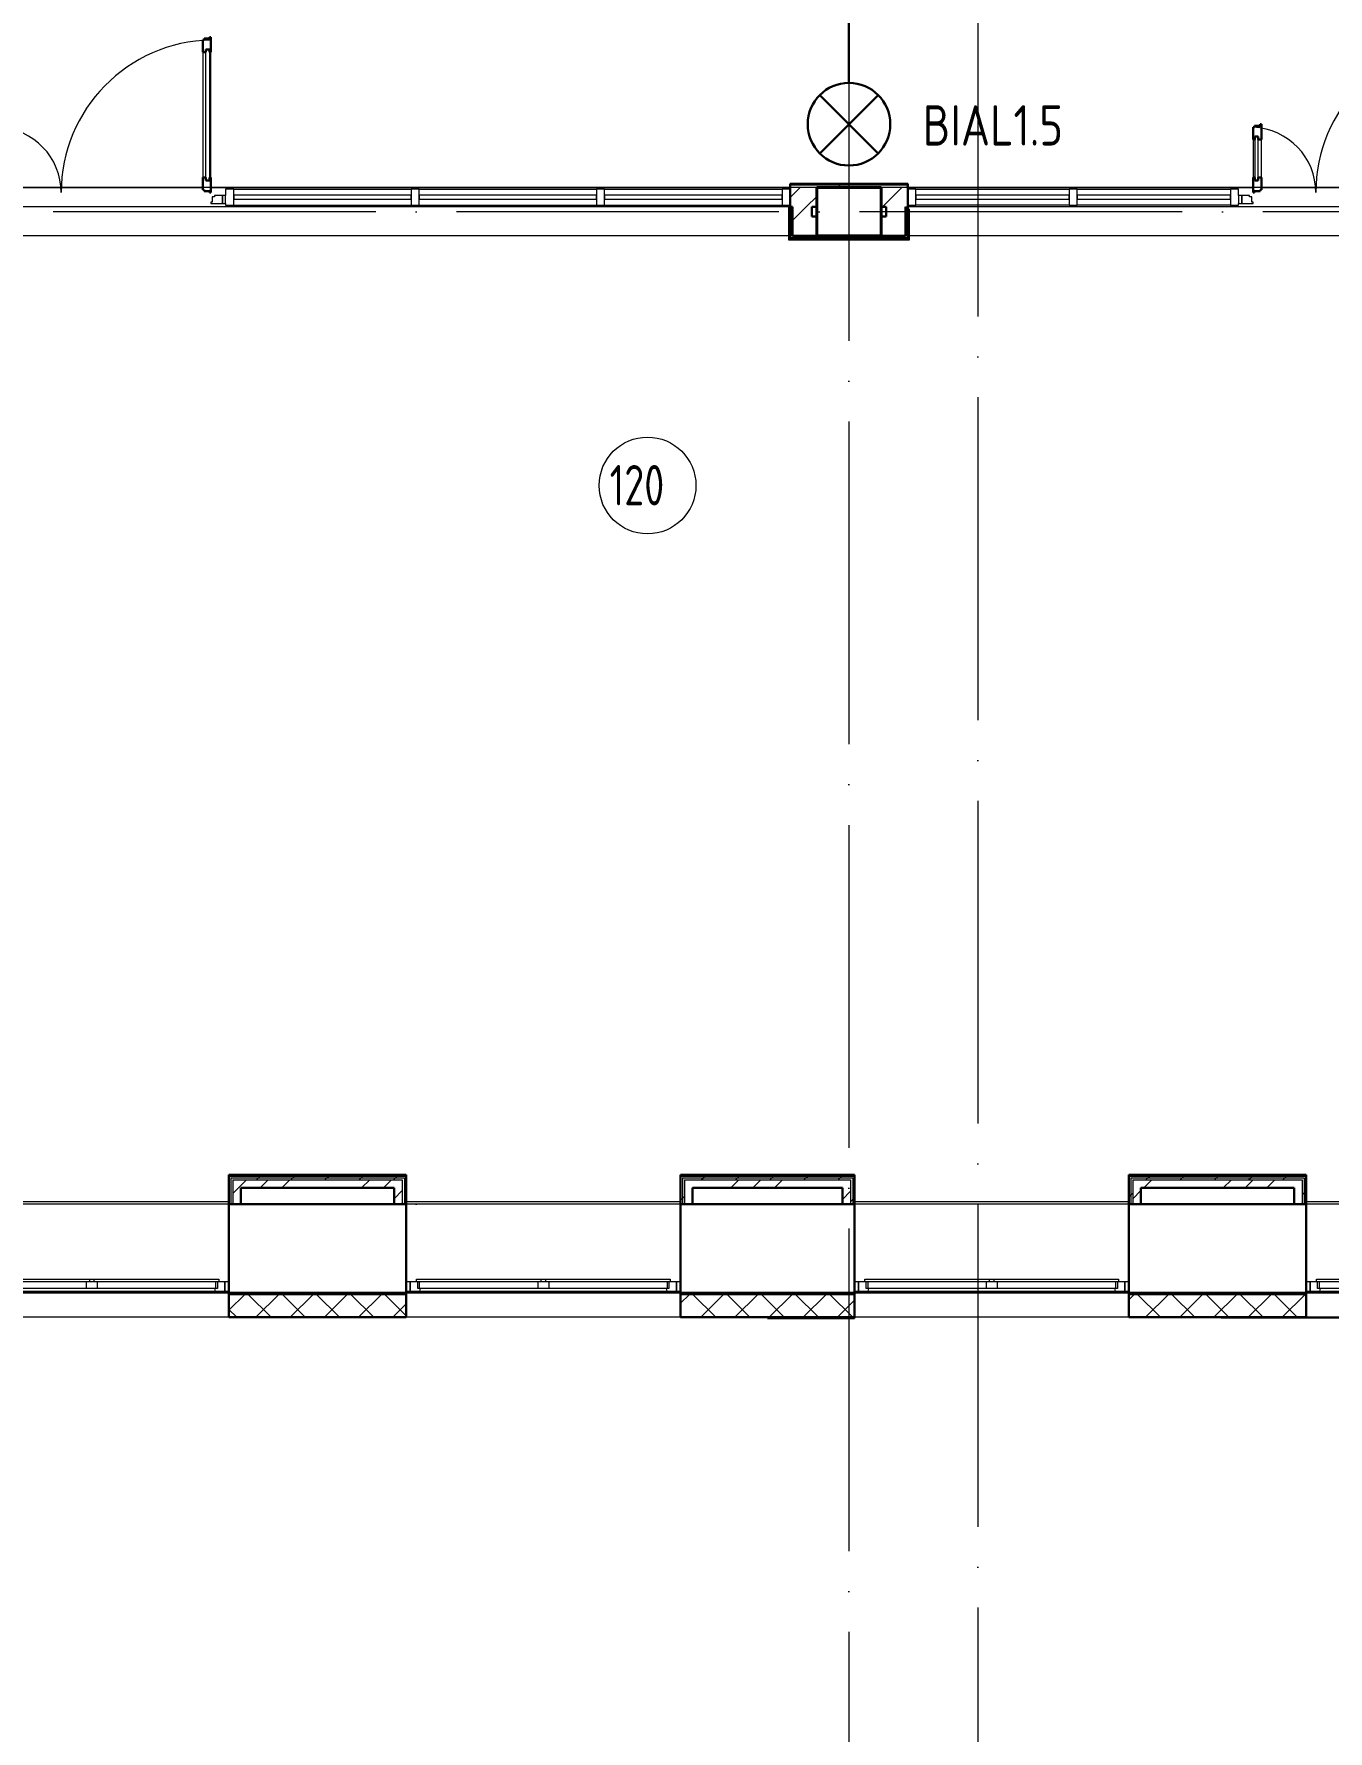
# Model space of a CAD drawing. Header units: millimetres. Extents: x -421858 to 614926, y -468665 to 141641.
# Drawn here: x -27712 to -19687, y -23408 to -12890 of the extents above; entities that cross this region are included whole.
import ezdxf
from ezdxf.enums import TextEntityAlignment as Align

# ---------------------------------------------------------------- set-up
doc = ezdxf.new("R2010")
doc.units = ezdxf.units.MM
doc.set_wipeout_variables(frame=1)
doc.linetypes.add('ADSK_Линия сетки', pattern=[25, 20, -2.5, 0, -2.5])
doc.linetypes.add('ADSK_Сверху', pattern=[450, 300, -150])
for name, color, linetype, lineweight in [('_ Окна', 7, 'Continuous', 9), ('RC-Оповещение_световое', 7, 'Continuous', 30), ('Витраж', 7, 'Continuous', 9), ('Двери', 252, 'Continuous', 9), ('Линии', 252, 'Continuous', 9), ('лс', 5, 'Continuous', 30), ('Марки помещений', 252, 'Continuous', 20), ('Несущие колонны', 252, 'Continuous', 18), ('Ограждение', 252, 'Continuous', 9), ('Окна', 252, 'Continuous', 9), ('Оси', 252, 'Continuous', 9), ('Панели витража', 252, 'Continuous', 9), ('Стены внутренние', 7, 'Continuous', 18), ('Стены наружные', 7, 'Continuous', 18), ('Стены штриховка', 252, 'Continuous', 9)]:
    doc.layers.add(name, color=color, linetype=linetype, lineweight=lineweight)
doc.layers.add('RC-Позиционные_обозначения', color=7, linetype='Continuous')
doc.layers.add('Двери открывание', color=7, linetype='Continuous', lineweight=9, true_color=0xc0c0c0)
doc.styles.add('GOST Common_3', font='', dxfattribs={"height": 3.5})
doc.styles.add('RubezhCAD', font='', dxfattribs={"oblique": 10})
doc.styles.get("Standard").update_dxf_attribs({"font": ''})
doc.styles.get('GOST Common_3').set_extended_font_data('GOST 2.304 type A')
doc.styles.get('RubezhCAD').set_extended_font_data('GOST type A')
doc.styles.get('Standard').set_extended_font_data('GOST type B')
pattern_1 = [(0, (-32121.8, 98), (0, 600), []), (90, (-32121.8, 98), (-600, 4e-14), [])]

# ---------------------------------------------------------------- blocks, each defined once
blk = doc.blocks.new('1 этаж')
at = {"layer": 'Ограждение', "true_color": 0x636466}
h = blk.add_hatch(dxfattribs=at)
h.set_pattern_fill('FP_25', color=251, style=0, pattern_type=2)
h.set_pattern_definition(pattern_1)
h.paths.add_polyline_path([(-23023, -13822), (-22293, -13822), (-22293, -13817), (-23023, -13817)])
h = blk.add_hatch(dxfattribs=at)
h.set_pattern_fill('FP_25', color=251, style=0, pattern_type=2)
h.set_pattern_definition(pattern_1)
h.paths.add_polyline_path([(-22308, -14167), (-22283, -14167), (-22293, -14157), (-23023, -14157), (-23033, -14167), (-22999, -14167)])
at = {"layer": 'Стены наружные', "lineweight": 9, "true_color": 0x636466}
h = blk.add_hatch(dxfattribs=at)
h.set_pattern_fill('FP_41', color=251, style=0, pattern_type=2)
h.set_pattern_definition([(180, (-32121.82, 98), (-1e-14, -100), [])])
h.paths.add_polyline_path([(-66008, -20702), (-64733, -20702), (-64733, -20692), (-66008, -20692)])
h.paths.add_polyline_path([(2115, -20702), (2692, -20702), (2692, -20692), (1407, -20692), (1407, -20702)])
h.paths.add_polyline_path([(-63033, -20702), (-61883, -20702), (-61883, -20692), (-63033, -20692)])
h.paths.add_polyline_path([(-755, -20702), (-293, -20702), (-293, -20692), (-1393, -20692), (-1393, -20702)])
h.paths.add_polyline_path([(-60183, -20702), (-59053, -20702), (-59053, -20692), (-60183, -20692)])
h.paths.add_polyline_path([(-3625, -20702), (-3093, -20702), (-3093, -20692), (-4168, -20692), (-4168, -20702)])
h.paths.add_polyline_path([(-57353, -20702), (-56243, -20702), (-56243, -20692), (-57353, -20692)])
h.paths.add_polyline_path([(-5868, -20702), (-5868, -20692), (-6963, -20692), (-6963, -20702), (-6495, -20702)])
h.paths.add_polyline_path([(-54543, -20702), (-53453, -20702), (-53453, -20692), (-54543, -20692)])
h.paths.add_polyline_path([(-8663, -20702), (-8663, -20692), (-9768, -20692), (-9768, -20702), (-9365, -20702)])
h.paths.add_polyline_path([(-51753, -20702), (-50623, -20702), (-50623, -20692), (-51753, -20692)])
h.paths.add_polyline_path([(-11518, -20702), (-11468, -20702), (-11468, -20692), (-12548, -20692), (-12548, -20702), (-12236, -20702)])
h.paths.add_polyline_path([(-48923, -20702), (-47803, -20702), (-47803, -20692), (-48923, -20692)])
h.paths.add_polyline_path([(-14248, -20702), (-14248, -20692), (-15323, -20692), (-15323, -20702), (-14388, -20702)])
h.paths.add_polyline_path([(-46103, -20702), (-45033, -20702), (-45033, -20692), (-46103, -20692)])
h.paths.add_polyline_path([(-17258, -20702), (-17023, -20702), (-17023, -20692), (-18123, -20692), (-18123, -20702), (-17976, -20702)])
h.paths.add_polyline_path([(-43333, -20702), (-42233, -20702), (-42233, -20692), (-43333, -20692)])
h.paths.add_polyline_path([(-19823, -20702), (-19823, -20692), (-20923, -20692), (-20923, -20702), (-20129, -20702)])
h.paths.add_polyline_path([(-40533, -20702), (-39403, -20702), (-39403, -20692), (-40533, -20692)])
h.paths.add_polyline_path([(-22623, -20702), (-22623, -20692), (-23703, -20692), (-23703, -20702), (-22999, -20702)])
h.paths.add_polyline_path([(-25869, -20702), (-25403, -20702), (-25403, -20692), (-26503, -20692), (-26503, -20702), (-26501, -20702)])
h.paths.add_polyline_path([(-37703, -20702), (-36593, -20702), (-36593, -20692), (-37703, -20692)])
h.paths.add_polyline_path([(-28205, -20702), (-28203, -20702), (-28203, -20692), (-29243, -20692), (-29242, -20702), (-28380, -20702)])
h.paths.add_polyline_path([(-34893, -20702), (-33783, -20702), (-33783, -20692), (-34893, -20692)])
h.paths.add_polyline_path([(-30943, -20702), (-30943, -20692), (-32083, -20692), (-32082, -20702), (-31093, -20702)])
at = {"layer": '_ Окна', "color": 251, "lineweight": 18, "true_color": 0x636466}
for p, q in [((-26592, -20665), (-26587, -20682)), ((-26587, -20682), (-26528, -20682)), ((-26574, -20665), (-26586, -20665)), ((-26574, -20624), (-26574, -20665)), ((-26528, -20624), (-26566, -20624)), ((-26528, -20682), (-26528, -20624)), ((-25340, -20624), (-25378, -20624)), ((-25378, -20624), (-25378, -20682)), ((-25378, -20682), (-25318, -20682)), ((-25332, -20665), (-25332, -20624)), ((-25320, -20665), (-25332, -20665)), ((-25318, -20682), (-25314, -20665)), ((-23792, -20665), (-23787, -20682)), ((-23787, -20682), (-23728, -20682)), ((-23774, -20665), (-23786, -20665)), ((-23774, -20624), (-23774, -20665)), ((-23728, -20624), (-23766, -20624)), ((-23728, -20682), (-23728, -20624)), ((-22560, -20624), (-22598, -20624)), ((-22598, -20624), (-22598, -20682)), ((-22598, -20682), (-22538, -20682)), ((-22552, -20665), (-22552, -20624)), ((-22540, -20665), (-22552, -20665)), ((-22538, -20682), (-22534, -20665)), ((-21012, -20665), (-21007, -20682)), ((-21007, -20682), (-20948, -20682)), ((-20994, -20665), (-21006, -20665)), ((-20994, -20624), (-20994, -20665)), ((-20948, -20624), (-20986, -20624)), ((-20948, -20682), (-20948, -20624)), ((-19760, -20624), (-19798, -20624)), ((-19798, -20624), (-19798, -20682)), ((-19798, -20682), (-19738, -20682)), ((-19752, -20665), (-19752, -20624)), ((-19740, -20665), (-19752, -20665)), ((-19738, -20682), (-19734, -20665))]:
    blk.add_line(p, q, dxfattribs=at)
at = {"layer": '_ Окна', "color": 251, "true_color": 0x636466}
for p, q in [((-26503, -20624), (-26528, -20624)), ((-26528, -20624), (-26528, -20682)), ((-26528, -20682), (-26503, -20682)), ((-25378, -20624), (-25403, -20624)), ((-25403, -20682), (-25378, -20682)), ((-25378, -20682), (-25378, -20624)), ((-23703, -20624), (-23728, -20624)), ((-23728, -20624), (-23728, -20682)), ((-23728, -20682), (-23703, -20682)), ((-22598, -20624), (-22623, -20624)), ((-22623, -20682), (-22598, -20682)), ((-22598, -20682), (-22598, -20624)), ((-20923, -20624), (-20948, -20624)), ((-20948, -20624), (-20948, -20682)), ((-20948, -20682), (-20923, -20682)), ((-19798, -20624), (-19823, -20624)), ((-19823, -20682), (-19798, -20682)), ((-19798, -20682), (-19798, -20624))]:
    blk.add_line(p, q, dxfattribs=at)
at = {"layer": 'Витраж', "color": 251, "lineweight": 18, "true_color": 0x636466, "extrusion": (0, 0, -1)}
for p, q in [((-26473, -13852), (-26523, -13852)), ((-26523, -13852), (-26523, -13892)), ((-26473, -13952), (-26473, -13852)), ((-25323, -13852), (-25373, -13852)), ((-25373, -13852), (-25373, -13952)), ((-25323, -13952), (-25323, -13852)), ((-24173, -13852), (-24223, -13852)), ((-24223, -13852), (-24223, -13952)), ((-24173, -13952), (-24173, -13852)), ((-22243, -13852), (-22293, -13852)), ((-22293, -13852), (-22293, -13952)), ((-22243, -13952), (-22243, -13852)), ((-21243, -13852), (-21293, -13852)), ((-21293, -13852), (-21293, -13952)), ((-21243, -13952), (-21243, -13852)), ((-20243, -13852), (-20293, -13852)), ((-20293, -13852), (-20293, -13952)), ((-20243, -13892), (-20243, -13852)), ((-26523, -13942), (-26523, -13952)), ((-26523, -13952), (-26473, -13952)), ((-25373, -13952), (-25323, -13952)), ((-24223, -13952), (-24173, -13952)), ((-22293, -13952), (-22243, -13952)), ((-21293, -13952), (-21243, -13952)), ((-20293, -13952), (-20243, -13952)), ((-20243, -13952), (-20243, -13942))]:
    blk.add_line(p, q, dxfattribs=at)
at = {"layer": 'Витраж', "color": 251, "true_color": 0x636466}
for p, q in [((-26473, -13852), (-25373, -13852)), ((-25323, -13852), (-24223, -13852)), ((-24173, -13852), (-23073, -13852)), ((-22243, -13852), (-21293, -13852)), ((-21243, -13852), (-20293, -13852)), ((-26473, -13952), (-25373, -13952)), ((-25323, -13952), (-24223, -13952)), ((-24173, -13952), (-23073, -13952)), ((-21293, -13952), (-22243, -13952)), ((-20293, -13952), (-21243, -13952))]:
    blk.add_line(p, q, dxfattribs=at)
at = {"layer": 'Витраж', "color": 251, "lineweight": 18, "true_color": 0x636466}
for p, q in [((-23023, -13852), (-23073, -13852)), ((-23073, -13852), (-23073, -13952)), ((-23023, -13952), (-23023, -13852)), ((-23073, -13952), (-23023, -13952))]:
    blk.add_line(p, q, dxfattribs=at)
at = {"layer": 'Двери', "color": 251, "lineweight": 30, "true_color": 0x636466}
for p, q in [((-26657, -12928), (-26665, -12928)), ((-26665, -12928), (-26665, -13004)), ((-26623, -12919), (-26657, -12919)), ((-26657, -12919), (-26657, -12928)), ((-26615, -12910), (-26623, -12910)), ((-26623, -12910), (-26623, -12919)), ((-26615, -13004), (-26615, -12910)), ((-26665, -13004), (-26645, -13004)), ((-26645, -13004), (-26645, -12986)), ((-26645, -12986), (-26624, -12986)), ((-26624, -12986), (-26624, -13004)), ((-26624, -13004), (-26615, -13004)), ((-20109, -13459), (-20143, -13459)), ((-20143, -13459), (-20143, -13468)), ((-20101, -13450), (-20109, -13450)), ((-20109, -13450), (-20109, -13459)), ((-20101, -13544), (-20101, -13450)), ((-20143, -13468), (-20151, -13468)), ((-20151, -13468), (-20151, -13544)), ((-20142, -13544), (-20151, -13544)), ((-20142, -13526), (-20142, -13544)), ((-20121, -13526), (-20142, -13526)), ((-20121, -13544), (-20121, -13526)), ((-20101, -13544), (-20121, -13544)), ((-26665, -13780), (-26665, -13856)), ((-26665, -13780), (-26645, -13780)), ((-26665, -13856), (-26657, -13856)), ((-26657, -13856), (-26657, -13865)), ((-26657, -13865), (-26623, -13865)), ((-26645, -13780), (-26645, -13798)), ((-26645, -13798), (-26624, -13798)), ((-26624, -13780), (-26615, -13780)), ((-26624, -13798), (-26624, -13780)), ((-26623, -13865), (-26623, -13874)), ((-26623, -13874), (-26615, -13874)), ((-26615, -13874), (-26615, -13780)), ((-20151, -13780), (-20151, -13874)), ((-20142, -13780), (-20151, -13780)), ((-20151, -13874), (-20143, -13874)), ((-20143, -13874), (-20143, -13865)), ((-20143, -13865), (-20109, -13865)), ((-20142, -13798), (-20142, -13780)), ((-20121, -13798), (-20142, -13798)), ((-20121, -13780), (-20121, -13798)), ((-20101, -13780), (-20121, -13780)), ((-20109, -13865), (-20109, -13856)), ((-20109, -13856), (-20101, -13856)), ((-20101, -13856), (-20101, -13780))]:
    blk.add_line(p, q, dxfattribs=at)
at = {"layer": 'Двери', "color": 251, "true_color": 0x636466}
for p, q in [((-26665, -13004), (-26665, -13780)), ((-26645, -13798), (-26645, -12986)), ((-26645, -12986), (-26624, -12986)), ((-26624, -12986), (-26624, -13798)), ((-26615, -13780), (-26615, -13004)), ((-20151, -13544), (-20151, -13780)), ((-20142, -13526), (-20142, -13798)), ((-20121, -13526), (-20142, -13526)), ((-20121, -13798), (-20121, -13526)), ((-20101, -13780), (-20101, -13544)), ((-26624, -13798), (-26645, -13798)), ((-20142, -13798), (-20121, -13798)), ((-26606, -13934), (-26615, -13934)), ((-26615, -13934), (-26615, -13942)), ((-26615, -13942), (-26543, -13942)), ((-26592, -13900), (-26606, -13900)), ((-26606, -13900), (-26606, -13934)), ((-26592, -13892), (-26592, -13900)), ((-26543, -13892), (-26592, -13892)), ((-26523, -13892), (-26543, -13892)), ((-26543, -13892), (-26543, -13942)), ((-26543, -13942), (-26543, -13892)), ((-26543, -13942), (-26523, -13942)), ((-26523, -13942), (-26523, -13892)), ((-20243, -13892), (-20243, -13942)), ((-20223, -13892), (-20243, -13892)), ((-20243, -13942), (-20223, -13942)), ((-20223, -13942), (-20223, -13892)), ((-20174, -13892), (-20223, -13892)), ((-20223, -13892), (-20223, -13942)), ((-20223, -13942), (-20151, -13942)), ((-20174, -13900), (-20174, -13892)), ((-20160, -13900), (-20174, -13900)), ((-20160, -13934), (-20160, -13900)), ((-20151, -13934), (-20160, -13934)), ((-20151, -13942), (-20151, -13934))]:
    blk.add_line(p, q, dxfattribs=at)
at = {"layer": 'Двери открывание', "color": 251, "true_color": 0x636466}
for centre, radius, start, end in [((-26597, -13874), 946, 91.0903, 180), ((-18817, -13874), 946, 91.0903, 180), ((-27949, -13874), 406, 0, 87.459), ((-20169, -13874), 406, 0, 87.459)]:
    blk.add_arc(centre, radius, start, end, dxfattribs=at)
at = {"layer": 'Линии', "color": 251, "linetype": 'ADSK_Сверху', "ltscale": 100, "true_color": 0x636466}
for p, q in [((-15053, -13842), (-48263, -13842)), ((-15053, -14142), (-48263, -14142))]:
    blk.add_line(p, q, dxfattribs=at)
at = {"layer": 'Марки помещений', "color": 251, "true_color": 0x636466}
blk.add_circle((-23907, -15689), 300, dxfattribs=at)
at = {"layer": 'Несущие колонны', "color": 251, "lineweight": 40, "true_color": 0x636466}
for p, q in [((-22858, -13842), (-22458, -13842)), ((-22858, -14142), (-22858, -13842)), ((-22458, -13842), (-22858, -13842)), ((-22458, -13842), (-22458, -14142)), ((-22858, -13962), (-22858, -14142)), ((-22458, -14142), (-22458, -13962)), ((-22458, -14142), (-22858, -14142)), ((-22858, -14142), (-22458, -14142))]:
    blk.add_line(p, q, dxfattribs=at)
at = {"layer": 'Несущие колонны', "color": 251, "true_color": 0x636466}
for p, q in [((-22858, -13842), (-22858, -13962)), ((-22458, -13962), (-22458, -13842))]:
    blk.add_line(p, q, dxfattribs=at)
at = {"layer": 'Ограждение', "color": 251, "true_color": 0x636466}
for p, q in [((-23023, -13822), (-23023, -13817)), ((-22293, -13817), (-23023, -13817)), ((-22293, -13817), (-22293, -13822)), ((-23033, -13962), (-23023, -13962)), ((-23033, -13962), (-23033, -14167)), ((-22293, -13977), (-22283, -13977)), ((-22283, -14167), (-22283, -13977)), ((-23033, -14167), (-23023, -14157)), ((-23033, -14167), (-22283, -14167)), ((-22283, -14167), (-22293, -14157))]:
    blk.add_line(p, q, dxfattribs=at)
at = {"layer": 'Окна', "color": 251, "true_color": 0x636466}
for p, q in [((-28140, -20607), (-27368, -20607)), ((-27368, -20607), (-27338, -20607)), ((-27368, -20607), (-27368, -20624)), ((-27338, -20607), (-26566, -20607)), ((-27338, -20624), (-27338, -20607)), ((-26566, -20607), (-26566, -20624)), ((-25340, -20607), (-24568, -20607)), ((-25340, -20624), (-25340, -20607)), ((-24568, -20607), (-24538, -20607)), ((-24568, -20607), (-24568, -20624)), ((-24538, -20607), (-23766, -20607)), ((-24538, -20624), (-24538, -20607)), ((-23766, -20607), (-23766, -20624)), ((-22560, -20607), (-21788, -20607)), ((-22560, -20624), (-22560, -20607)), ((-21788, -20607), (-21758, -20607)), ((-21788, -20607), (-21788, -20624)), ((-21758, -20607), (-20986, -20607)), ((-21758, -20624), (-21758, -20607)), ((-20986, -20607), (-20986, -20624)), ((-19760, -20607), (-18988, -20607)), ((-19760, -20624), (-19760, -20607)), ((-27368, -20624), (-28140, -20624)), ((-27388, -20665), (-28120, -20665)), ((-28118, -20682), (-26587, -20682)), ((-27388, -20624), (-27388, -20665)), ((-27318, -20665), (-27388, -20665)), ((-27338, -20624), (-27368, -20624)), ((-26566, -20624), (-27338, -20624)), ((-27318, -20665), (-27318, -20624)), ((-26586, -20665), (-27318, -20665)), ((-26586, -20624), (-26586, -20665)), ((-24568, -20624), (-25340, -20624)), ((-25320, -20665), (-25320, -20624)), ((-24588, -20665), (-25320, -20665)), ((-25318, -20682), (-23787, -20682)), ((-24588, -20624), (-24588, -20665)), ((-24518, -20665), (-24588, -20665)), ((-24538, -20624), (-24568, -20624)), ((-23766, -20624), (-24538, -20624)), ((-24518, -20665), (-24518, -20624)), ((-23786, -20665), (-24518, -20665)), ((-23786, -20624), (-23786, -20665)), ((-21788, -20624), (-22560, -20624)), ((-22540, -20665), (-22540, -20624)), ((-21808, -20665), (-22540, -20665)), ((-22538, -20682), (-21007, -20682)), ((-21808, -20624), (-21808, -20665)), ((-21738, -20665), (-21808, -20665)), ((-21758, -20624), (-21788, -20624)), ((-20986, -20624), (-21758, -20624)), ((-21738, -20665), (-21738, -20624)), ((-21006, -20665), (-21738, -20665)), ((-21006, -20624), (-21006, -20665)), ((-18988, -20624), (-19760, -20624)), ((-19740, -20665), (-19740, -20624)), ((-19008, -20665), (-19740, -20665)), ((-19738, -20682), (-18207, -20682))]:
    blk.add_line(p, q, dxfattribs=at)
at = {"layer": 'Оси', "color": 251, "linetype": 'ADSK_Линия сетки', "ltscale": 100, "true_color": 0x636466}
for p, q in [((-22658, 32209), (-22658, -32498)), ((-21858, -2642), (-21858, -33768)), ((4409, -13992), (-72530, -13992)), ((4409, -20142), (-72530, -20142))]:
    blk.add_line(p, q, dxfattribs=at)
at = {"layer": 'Панели витража', "color": 251, "lineweight": 18, "true_color": 0x636466}
for p, q in [((-25373, -13889), (-26473, -13889)), ((-26473, -13889), (-26473, -13914)), ((-26473, -13914), (-25373, -13914)), ((-25373, -13914), (-25373, -13889)), ((-24223, -13889), (-25323, -13889)), ((-25323, -13889), (-25323, -13914)), ((-25323, -13914), (-24223, -13914)), ((-24223, -13914), (-24223, -13889)), ((-23073, -13889), (-24173, -13889)), ((-24173, -13889), (-24173, -13914)), ((-24173, -13914), (-23073, -13914)), ((-23073, -13914), (-23073, -13889)), ((-21293, -13889), (-22243, -13889)), ((-22243, -13889), (-22243, -13914)), ((-22243, -13914), (-21293, -13914)), ((-21293, -13914), (-21293, -13889)), ((-20293, -13889), (-21243, -13889)), ((-21243, -13889), (-21243, -13914)), ((-21243, -13914), (-20293, -13914)), ((-20293, -13914), (-20293, -13889))]:
    blk.add_line(p, q, dxfattribs=at)
at = {"layer": 'Стены внутренние', "color": 251, "lineweight": 30, "true_color": 0x636466}
for p, q in [((-26503, -20142), (-26503, -20692)), ((-25478, -20142), (-26428, -20142)), ((-25403, -20692), (-25403, -20142)), ((-23703, -20142), (-23703, -20692)), ((-22698, -20142), (-23628, -20142)), ((-22623, -20692), (-22623, -20142)), ((-20923, -20142), (-20923, -20692)), ((-19898, -20142), (-20848, -20142)), ((-19823, -20692), (-19823, -20142)), ((-26503, -20692), (-25403, -20692)), ((-26503, -20702), (-26503, -20844)), ((-25403, -20844), (-25403, -20702)), ((-23703, -20692), (-22623, -20692)), ((-23703, -20702), (-23703, -20844)), ((-22623, -20844), (-22623, -20702)), ((-20923, -20692), (-19823, -20692)), ((-20923, -20702), (-20923, -20844)), ((-19823, -20844), (-19823, -20702)), ((-26503, -20844), (-25403, -20844)), ((-23703, -20844), (-22623, -20844)), ((-20923, -20844), (-19823, -20844))]:
    blk.add_line(p, q, dxfattribs=at)
at = {"layer": 'Стены внутренние', "color": 251, "true_color": 0x636466}
for p, q in [((-26503, -20692), (-28203, -20692)), ((-23703, -20692), (-25403, -20692)), ((-20923, -20692), (-22623, -20692)), ((-18123, -20692), (-19823, -20692)), ((-26503, -20844), (-28203, -20844)), ((-23703, -20844), (-25403, -20844)), ((-20923, -20844), (-22623, -20844)), ((-18123, -20844), (-19823, -20844))]:
    blk.add_line(p, q, dxfattribs=at)
at = {"layer": 'Стены внутренние', "color": 251, "linetype": 'Continuous', "lineweight": 9, "true_color": 0x636466}
for p, q in [((-26501, -20797), (-26405, -20702)), ((-26243, -20842), (-26383, -20702)), ((-26333, -20842), (-26193, -20702)), ((-26031, -20842), (-26171, -20702)), ((-26121, -20842), (-25981, -20702)), ((-25819, -20842), (-25959, -20702)), ((-25909, -20842), (-25769, -20702)), ((-25607, -20842), (-25747, -20702)), ((-25697, -20842), (-25557, -20702)), ((-25403, -20834), (-25535, -20702)), ((-23703, -20757), (-23647, -20702)), ((-23486, -20842), (-23626, -20702)), ((-23575, -20842), (-23435, -20702)), ((-23274, -20842), (-23414, -20702)), ((-23363, -20842), (-23223, -20702)), ((-23061, -20842), (-23201, -20702)), ((-23151, -20842), (-23011, -20702)), ((-22849, -20842), (-22989, -20702)), ((-22939, -20842), (-22799, -20702)), ((-22637, -20842), (-22777, -20702)), ((-20923, -20735), (-20890, -20702)), ((-20728, -20842), (-20868, -20702)), ((-20817, -20842), (-20677, -20702)), ((-20516, -20842), (-20656, -20702)), ((-20605, -20842), (-20465, -20702)), ((-20304, -20842), (-20444, -20702)), ((-20393, -20842), (-20253, -20702)), ((-20092, -20842), (-20232, -20702)), ((-20181, -20842), (-20041, -20702)), ((-19880, -20842), (-20020, -20702)), ((-19969, -20842), (-19829, -20702)), ((-26503, -20730), (-26501, -20730)), ((-26501, -20744), (-26503, -20748)), ((-26456, -20842), (-26501, -20797)), ((-25484, -20842), (-25403, -20760)), ((-22727, -20842), (-22623, -20738)), ((-25736, -20842), (-25737, -20844)), ((-25481, -20844), (-25482, -20842)), ((-23698, -20842), (-23701, -20839)), ((-20810, -20844), (-20810, -20844)), ((-20201, -20844), (-20202, -20842)), ((-19967, -20843), (-19968, -20842))]:
    blk.add_line(p, q, dxfattribs=at)
at = {"layer": 'Стены наружные', "color": 251, "true_color": 0x636466}
for p, q in [((-27881, -13842), (-26665, -13842)), ((-26615, -13842), (-23023, -13842)), ((-22858, -13962), (-22858, -13842)), ((-22458, -13842), (-22458, -13962)), ((-22293, -13842), (-20151, -13842)), ((-20101, -13842), (-18885, -13842)), ((-23033, -13962), (-28073, -13962)), ((-18693, -13962), (-22293, -13962)), ((-28203, -20127), (-26503, -20127)), ((-26503, -20142), (-28203, -20142)), ((-25403, -20127), (-23703, -20127)), ((-23703, -20142), (-25403, -20142)), ((-22623, -20127), (-20923, -20127)), ((-20923, -20142), (-22623, -20142)), ((-19823, -20127), (-18123, -20127)), ((-18123, -20142), (-19823, -20142)), ((-28203, -20692), (-26503, -20692)), ((-25403, -20692), (-23703, -20692)), ((-22623, -20692), (-20923, -20692)), ((-19823, -20692), (-18123, -20692)), ((-20351, -20849), (-20351, -20844)), ((-18123, -20849), (-20351, -20849)), ((-19823, -20844), (-18123, -20844)), ((-19823, -20844), (-19823, -20849))]:
    blk.add_line(p, q, dxfattribs=at)
at = {"layer": 'Стены наружные', "color": 251, "lineweight": 30, "true_color": 0x636466}
for p, q in [((-23023, -13822), (-23023, -14157)), ((-22293, -13822), (-23023, -13822)), ((-22858, -13842), (-22458, -13842)), ((-22293, -14157), (-22293, -13822)), ((-23023, -13962), (-23008, -13962)), ((-23008, -13962), (-23008, -14142)), ((-22888, -13962), (-22858, -13962)), ((-22888, -14022), (-22888, -13962)), ((-22458, -13962), (-22428, -13962)), ((-22428, -13962), (-22428, -14022)), ((-22308, -14142), (-22308, -13962)), ((-22858, -14022), (-22888, -14022)), ((-22858, -14142), (-22858, -14022)), ((-22428, -14022), (-22458, -14022)), ((-22458, -14022), (-22458, -14142)), ((-23023, -14157), (-22293, -14157)), ((-22308, -14142), (-23008, -14142)), ((-26503, -19962), (-26503, -20142)), ((-25403, -19962), (-26503, -19962)), ((-25403, -19967), (-26503, -19967)), ((-25403, -20142), (-25403, -19962)), ((-23703, -19962), (-23703, -20142)), ((-22623, -19962), (-23703, -19962)), ((-22623, -19967), (-23703, -19967)), ((-22623, -20142), (-22623, -19962)), ((-20923, -19962), (-20923, -20142)), ((-19823, -19962), (-20923, -19962)), ((-19823, -19967), (-20923, -19967)), ((-19823, -20142), (-19823, -19962)), ((-26428, -20042), (-25478, -20042)), ((-26428, -20142), (-26428, -20042)), ((-25478, -20042), (-25478, -20142)), ((-23628, -20042), (-22698, -20042)), ((-23628, -20142), (-23628, -20042)), ((-22698, -20042), (-22698, -20142)), ((-20848, -20042), (-19898, -20042)), ((-20848, -20142), (-20848, -20042)), ((-19898, -20042), (-19898, -20142)), ((-26503, -20142), (-26428, -20142)), ((-25478, -20142), (-25403, -20142)), ((-23703, -20142), (-23628, -20142)), ((-22698, -20142), (-22623, -20142)), ((-20923, -20142), (-20848, -20142)), ((-19898, -20142), (-19823, -20142)), ((-25403, -20692), (-26503, -20692)), ((-26503, -20692), (-26503, -20702)), ((-25403, -20702), (-25403, -20692)), ((-22623, -20692), (-23703, -20692)), ((-23703, -20692), (-23703, -20702)), ((-22623, -20702), (-22623, -20692)), ((-19823, -20692), (-20923, -20692)), ((-20923, -20692), (-20923, -20702)), ((-19823, -20702), (-19823, -20692)), ((-22623, -20844), (-23163, -20844)), ((-23163, -20844), (-23163, -20849)), ((-23163, -20849), (-22623, -20849)), ((-22623, -20849), (-22623, -20844))]:
    blk.add_line(p, q, dxfattribs=at)
at = {"layer": 'Стены наружные', "color": 251, "linetype": 'Continuous', "lineweight": 9, "true_color": 0x636466}
for p, q in [((-23023, -13905), (-22960, -13842)), ((-22995, -13827), (-22990, -13822)), ((-22924, -13827), (-22919, -13822)), ((-22853, -13827), (-22848, -13822)), ((-22783, -13827), (-22778, -13822)), ((-22727, -13842), (-22712, -13827)), ((-22712, -13827), (-22707, -13822)), ((-22641, -13827), (-22636, -13822)), ((-22571, -13827), (-22566, -13822)), ((-22500, -13827), (-22495, -13822)), ((-22451, -13962), (-22331, -13842)), ((-22429, -13827), (-22424, -13822)), ((-22358, -13827), (-22353, -13822)), ((-22303, -13842), (-22293, -13832)), ((-22983, -14022), (-22923, -13962)), ((-22923, -13962), (-22858, -13897)), ((-23008, -14047), (-22983, -14022)), ((-23023, -14138), (-23008, -14123)), ((-22618, -14157), (-22603, -14142)), ((-22317, -14142), (-22308, -14133)), ((-26331, -19992), (-26319, -19979)), ((-26319, -19979), (-26306, -19967)), ((-26306, -19967), (-26301, -19962)), ((-26119, -19992), (-26107, -19979)), ((-26107, -19979), (-26094, -19967)), ((-25907, -19992), (-25895, -19979)), ((-25895, -19979), (-25882, -19967)), ((-25882, -19967), (-25877, -19962)), ((-25695, -19992), (-25683, -19979)), ((-25683, -19979), (-25670, -19967)), ((-25483, -19992), (-25470, -19979)), ((-25470, -19979), (-25458, -19967)), ((-25458, -19967), (-25453, -19962)), ((-23574, -19992), (-23561, -19979)), ((-23561, -19979), (-23549, -19967)), ((-23362, -19992), (-23349, -19979)), ((-23349, -19979), (-23337, -19967)), ((-23337, -19967), (-23332, -19962)), ((-23149, -19992), (-23137, -19979)), ((-23137, -19979), (-23124, -19967)), ((-22937, -19992), (-22925, -19979)), ((-22925, -19979), (-22912, -19967)), ((-22912, -19967), (-22907, -19962)), ((-22725, -19992), (-22713, -19979)), ((-22713, -19979), (-22700, -19967)), ((-20816, -19992), (-20804, -19979)), ((-20804, -19979), (-20791, -19967)), ((-20791, -19967), (-20786, -19962)), ((-20604, -19992), (-20591, -19979)), ((-20591, -19979), (-20579, -19967)), ((-20392, -19992), (-20379, -19979)), ((-20379, -19979), (-20367, -19967)), ((-20367, -19967), (-20362, -19962)), ((-20180, -19992), (-20167, -19979)), ((-20167, -19979), (-20155, -19967)), ((-19967, -19992), (-19955, -19979)), ((-19955, -19979), (-19942, -19967)), ((-19942, -19967), (-19937, -19962)), ((-26478, -20076), (-26444, -20042)), ((-26444, -20042), (-26394, -19992)), ((-26309, -20042), (-26259, -19992)), ((-26174, -20042), (-26124, -19992)), ((-25680, -20042), (-25630, -19992)), ((-25545, -20042), (-25495, -19992)), ((-25478, -20109), (-25428, -20059)), ((-23390, -20042), (-23340, -19992)), ((-23255, -20042), (-23205, -19992)), ((-23120, -20042), (-23070, -19992)), ((-22698, -20113), (-22648, -20063)), ((-20923, -20099), (-20910, -20086)), ((-20910, -20086), (-20898, -20074)), ((-20898, -20109), (-20848, -20059)), ((-20830, -20042), (-20780, -19992)), ((-20337, -20042), (-20287, -19992)), ((-20202, -20042), (-20152, -19992)), ((-20067, -20042), (-20017, -19992)), ((-19848, -20084), (-19835, -20072)), ((-19835, -20072), (-19823, -20059)), ((-26481, -20142), (-26478, -20138)), ((-25421, -20142), (-25415, -20136)), ((-25415, -20136), (-25403, -20124)), ((-23703, -20121), (-23690, -20108)), ((-23690, -20108), (-23678, -20096)), ((-22648, -20126), (-22635, -20114)), ((-22635, -20114), (-22623, -20101))]:
    blk.add_line(p, q, dxfattribs=at)
at = {"layer": 'Стены штриховка', "color": 251, "true_color": 0x636466}
for p, q in [((-22293, -13827), (-23023, -13827)), ((-22858, -13842), (-23023, -13842)), ((-22293, -13842), (-22458, -13842)), ((-22308, -13962), (-22293, -13962)), ((-26490, -19979), (-25415, -19979)), ((-26490, -19979), (-26490, -20142)), ((-25415, -19979), (-25415, -20142)), ((-23690, -19979), (-22635, -19979)), ((-23690, -19979), (-23690, -20142)), ((-22635, -19979), (-22635, -20142)), ((-20910, -19979), (-19835, -19979)), ((-20910, -19979), (-20910, -20142)), ((-19835, -19979), (-19835, -20142)), ((-26478, -19992), (-25428, -19992)), ((-26478, -19992), (-26478, -20142)), ((-25428, -19992), (-25428, -20142)), ((-23678, -19992), (-22648, -19992)), ((-23678, -19992), (-23678, -20142)), ((-22648, -19992), (-22648, -20142)), ((-20898, -19992), (-19848, -19992)), ((-20898, -19992), (-20898, -20142)), ((-19848, -19992), (-19848, -20142)), ((-25403, -20702), (-26503, -20702)), ((-26501, -20842), (-26501, -20702)), ((-22623, -20702), (-23703, -20702)), ((-19823, -20702), (-20923, -20702)), ((-23701, -20768), (-23703, -20768)), ((-23701, -20768), (-23701, -20842)), ((-22623, -20768), (-22625, -20768)), ((-22625, -20842), (-22625, -20768)), ((-20921, -20768), (-20923, -20768)), ((-20921, -20768), (-20921, -20842)), ((-19823, -20768), (-19825, -20768)), ((-19825, -20842), (-19825, -20768)), ((-25403, -20842), (-26501, -20842)), ((-23701, -20842), (-22625, -20842)), ((-20921, -20842), (-19825, -20842))]:
    blk.add_line(p, q, dxfattribs=at)
at = {"layer": 'Марки помещений', "color": 251, "true_color": 0x636466, "style": 'GOST Common_3', "width": 0.9}
blk.add_text('120', height=250, dxfattribs=at).set_placement((-24142, -15812))
blk = doc.blocks.new('RC-UGO-OS-10')
at = {"layer": 'RC-Оповещение_световое', "color": 5}
for p, q in [((-1.81, 1.81), (1.81, -1.81)), ((-1.81, -1.81), (1.81, 1.81))]:
    blk.add_line(p, q, dxfattribs=at)
blk.add_circle((0, 0), 2.56, dxfattribs=at)
at = {"layer": 'RC-Оповещение_световое'}
blk.add_attdef('PSTN', text='', height=2.5, dxfattribs=at).set_placement((0.86, 2.39), align=Align.BOTTOM_LEFT)

msp = doc.modelspace()

# ---------------------------------------------------------------- linework, layer by layer
at = {"layer": 'лс', "color": 11, "linetype": 'Continuous', "ltscale": 100, "transparency": 33554687}
msp.add_line((-22658, -13193), (-22658, -12518), dxfattribs=at)

# ---------------------------------------------------------------- block references
msp.add_blockref('1 этаж', (0, 0))

# ---------------------------------------------------------------- next in the draw order: block references
at = {"layer": 'RC-Оповещение_световое', "color": 1, "lineweight": 50}
ref = msp.add_blockref('RC-UGO-OS-10', (-22658, -13450), dxfattribs=dict(at, xscale=100, yscale=100, zscale=100))
ref.add_attrib('PSTN', 'BIAL1.5', dxfattribs={"layer": 'RC-Позиционные_обозначения', "height": 250, "style": 'RubezhCAD'}).set_placement((-21766, -13657), align=Align.BOTTOM_CENTER)

doc.saveas('drawing.dxf')
